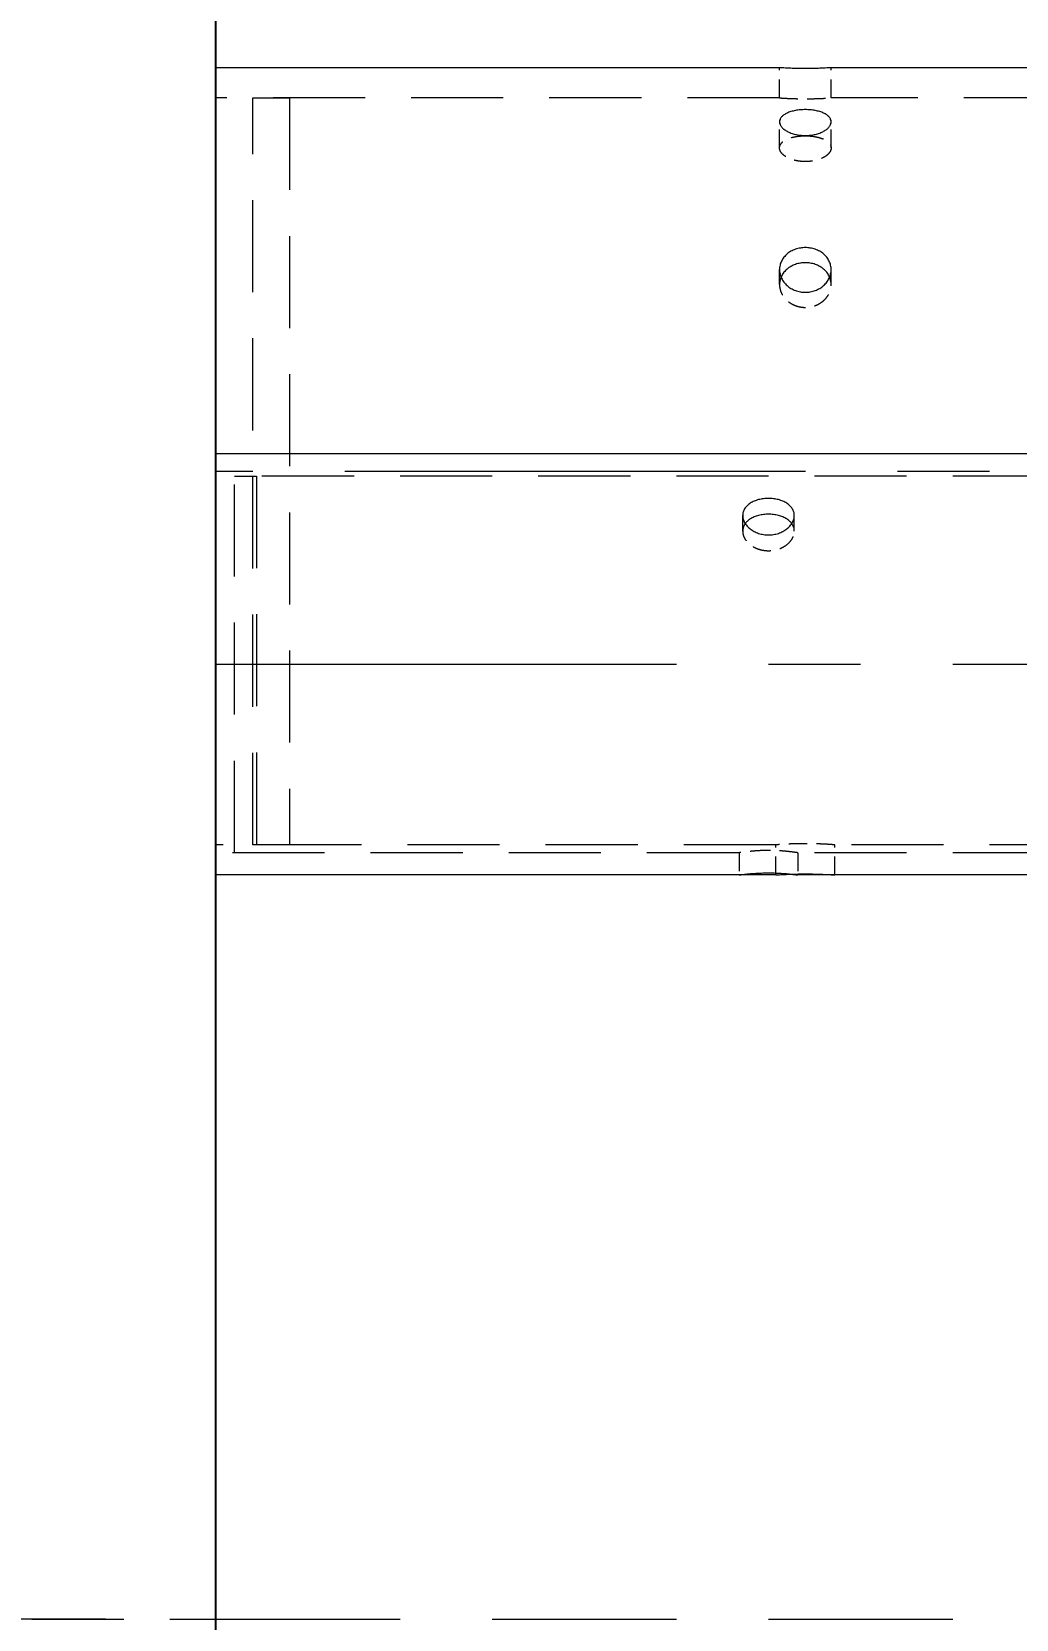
# Model space of a CAD drawing. Header units: millimetres. Extents: x -46397 to 283259, y -8690 to 23983.
# Drawn here: x 363.2 to 630.4, y 4017.6 to 4448.4 of the extents above; entities that cross this region are included whole.
import ezdxf

# ---------------------------------------------------------------- set-up
doc = ezdxf.new("R2010")
doc.units = ezdxf.units.MM
for name, pattern in [('CENTER', [2, 1.25, -0.25, 0.25, -0.25]), ('HIDDEN', [0.375, 0.25, -0.125]), ('HIDDENX2', [0.75, 0.5, -0.25])]:
    doc.linetypes.add(name, pattern=pattern)
doc.layers.get('Defpoints').update_dxf_attribs({"lineweight": 0})
for name, color, linetype, lineweight in [('CHUAN NET KHUAT', 4, 'HIDDEN', 0), ('DUONGCHINH', 7, 'Continuous', 25), ('DUONGTAM', 1, 'CENTER', 0), ('PHANTOM 2', 8, 'Continuous', 0), ('Standard', 7, 'Continuous', 0)]:
    doc.layers.add(name, color=color, linetype=linetype, lineweight=lineweight)
doc.layers.add('flashshoot', color=7, linetype='Continuous')
doc.styles.add('GHI CHÚ 1', font='isocp_IV25.ttf', dxfattribs={"width": 0.8})
doc.dimstyles.new('1-30SCALE', dxfattribs={"dimtxt": 75, "dimasz": 75, "dimexe": 37.5, "dimexo": 30, "dimgap": 30, "dimtad": 1, "dimtoh": 1, "dimdec": 0, "dimdsep": 46, "dimtxsty": 'GHI CHÚ 1', "dimcen": 0.09, "dimclrd": 256, "dimclre": 256, "dimclrt": 2, "dimadec": 0, "dimazin": 0, "dimtfac": 1, "dimtdec": 0, "dimtofl": 0, "dimtmove": 0, "dimatfit": 3, "dimfxl": 1, "dimlwd": 0, "dimlwe": 0, "dimarcsym": 0})

# ---------------------------------------------------------------- blocks, each defined once
blk = doc.blocks.new('A$C49aca623')
at = {"color": 2, "linetype": 'Continuous', "lineweight": 0, "ltscale": 10, "extrusion": (2.28848e-17, 1, 0)}
for p, q in [((-3000, -563.9), (-3000, -783)), ((-2847, -563.9), (-3000, -563.9)), ((-2697, -563.9), (-2833, -563.9)), ((-2848, -783), (-3000, -783)), ((1960, -783), (-2832, -783))]:
    blk.add_line(p, q, dxfattribs=at)
at = {"color": 1, "linetype": 'HIDDENX2', "lineweight": 0, "ltscale": 10, "extrusion": (2.28848e-17, 1, 0)}
for p, q in [((-2847, -572.08), (-2847, -563.9)), ((-2833, -572.08), (-2833, -563.9)), ((-2847, -585.66), (-2847, -578.58)), ((-2833, -585.66), (-2833, -578.58)), ((-2847, -622.77), (-2847, -618.68)), ((-2833, -622.77), (-2833, -618.68)), ((-2848, -783), (-2848, -774.82)), ((-2832, -783), (-2832, -774.82))]:
    blk.add_line(p, q, dxfattribs=at)
at = {"color": 1, "linetype": 'HIDDENX2', "lineweight": 0, "ltscale": 50, "extrusion": (2.28848e-17, 1, 0)}
for p, q in [((-2847, -572.08), (-3000, -572.08)), ((-2697, -572.08), (-2833, -572.08)), ((-2848, -774.82), (-3000, -774.82)), ((1960, -774.82), (-2832, -774.82))]:
    blk.add_line(p, q, dxfattribs=at)
at = {"color": 1, "linetype": 'HIDDENX2', "lineweight": 0, "ltscale": 50}
blk.add_lwpolyline([(-2990, -572.08), (-2980, -572.08), (-2980, -774.82), (-2990, -774.82)], close=True, dxfattribs=at)
at = {"color": 2, "linetype": 'Continuous', "lineweight": 0, "ltscale": 10}
for points, knots in [([(-2833, -563.9), (-2833, -563.9), (-2833.04, -563.9), (-2833.22, -563.91), (-2833.35, -563.92), (-2833.71, -563.94), (-2833.93, -563.96), (-2834.45, -563.98), (-2834.74, -564), (-2835.36, -564.03), (-2835.71, -564.04), (-2836.48, -564.07), (-2836.89, -564.08), (-2837.75, -564.1), (-2838.2, -564.11), (-2839.11, -564.12), (-2839.56, -564.12), (-2840.44, -564.12), (-2840.89, -564.12), (-2841.8, -564.11), (-2842.25, -564.1), (-2843.11, -564.08), (-2843.52, -564.07), (-2844.29, -564.04), (-2844.64, -564.03), (-2845.26, -564), (-2845.55, -563.98), (-2846.07, -563.96), (-2846.29, -563.94), (-2846.65, -563.92), (-2846.78, -563.91), (-2846.96, -563.9), (-2847, -563.9), (-2847, -563.9)], [10.550311, 10.550311, 10.550311, 10.550311, 11.869099, 11.869099, 13.187888, 13.187888, 14.506676, 14.506676, 15.825465, 15.825465, 17.144254, 17.144254, 18.463043, 18.463043, 19.781833, 19.781833, 21.100622, 21.100622, 22.419411, 22.419411, 23.7382, 23.7382, 25.05699, 25.05699, 26.375779, 26.375779, 27.694567, 27.694567, 29.013356, 29.013356, 30.332144, 30.332144, 31.650933, 31.650933, 31.650933, 31.650933]), ([(-2840, -575.27), (-2839.56, -575.27), (-2839.11, -575.29), (-2838.2, -575.37), (-2837.75, -575.43), (-2836.89, -575.59), (-2836.48, -575.69), (-2835.71, -575.92), (-2835.36, -576.06), (-2834.74, -576.34), (-2834.45, -576.51), (-2833.93, -576.86), (-2833.71, -577.06), (-2833.35, -577.47), (-2833.22, -577.69), (-2833.04, -578.13), (-2833, -578.36), (-2833, -578.8), (-2833.04, -579.03), (-2833.22, -579.49), (-2833.35, -579.72), (-2833.71, -580.17), (-2833.93, -580.39), (-2834.45, -580.79), (-2834.74, -580.98), (-2835.36, -581.32), (-2835.71, -581.47), (-2836.48, -581.76), (-2836.89, -581.88), (-2837.75, -582.07), (-2838.2, -582.15), (-2839.11, -582.25), (-2839.56, -582.27), (-2840.44, -582.27), (-2840.89, -582.25), (-2841.8, -582.15), (-2842.25, -582.07), (-2843.11, -581.88), (-2843.52, -581.76), (-2844.29, -581.47), (-2844.64, -581.32), (-2845.26, -580.98), (-2845.55, -580.79), (-2846.07, -580.39), (-2846.29, -580.17), (-2846.65, -579.72), (-2846.78, -579.49), (-2846.96, -579.03), (-2847, -578.8), (-2847, -578.36), (-2846.96, -578.13), (-2846.78, -577.69), (-2846.65, -577.47), (-2846.29, -577.06), (-2846.07, -576.86), (-2845.55, -576.51), (-2845.26, -576.34), (-2844.64, -576.06), (-2844.29, -575.92), (-2843.52, -575.69), (-2843.11, -575.59), (-2842.25, -575.43), (-2841.8, -575.37), (-2840.89, -575.29), (-2840.44, -575.27), (-2840, -575.27)], [0, 0, 0, 0, 1.318789, 1.318789, 2.637578, 2.637578, 3.956368, 3.956368, 5.275157, 5.275157, 6.593945, 6.593945, 7.912734, 7.912734, 9.231522, 9.231522, 10.550311, 10.550311, 11.869099, 11.869099, 13.187888, 13.187888, 14.506676, 14.506676, 15.825465, 15.825465, 17.144254, 17.144254, 18.463043, 18.463043, 19.781833, 19.781833, 21.100622, 21.100622, 22.419411, 22.419411, 23.7382, 23.7382, 25.05699, 25.05699, 26.375779, 26.375779, 27.694567, 27.694567, 29.013356, 29.013356, 30.332144, 30.332144, 31.650933, 31.650933, 32.969721, 32.969721, 34.28851, 34.28851, 35.607298, 35.607298, 36.926087, 36.926087, 38.244876, 38.244876, 39.563665, 39.563665, 40.882454, 40.882454, 42.201244, 42.201244, 42.201244, 42.201244]), ([(-2840, -612.72), (-2839.56, -612.72), (-2839.11, -612.76), (-2838.2, -612.91), (-2837.75, -613.02), (-2836.89, -613.32), (-2836.48, -613.51), (-2835.71, -613.94), (-2835.36, -614.18), (-2834.74, -614.71), (-2834.45, -615), (-2833.93, -615.65), (-2833.71, -616), (-2833.35, -616.74), (-2833.22, -617.12), (-2833.04, -617.9), (-2833, -618.29), (-2833, -619.06), (-2833.04, -619.45), (-2833.22, -620.24), (-2833.35, -620.63), (-2833.71, -621.39), (-2833.93, -621.75), (-2834.45, -622.43), (-2834.74, -622.74), (-2835.36, -623.29), (-2835.71, -623.55), (-2836.48, -624.01), (-2836.89, -624.21), (-2837.75, -624.53), (-2838.2, -624.65), (-2839.11, -624.81), (-2839.56, -624.85), (-2840.44, -624.85), (-2840.89, -624.81), (-2841.8, -624.65), (-2842.25, -624.53), (-2843.11, -624.21), (-2843.52, -624.01), (-2844.29, -623.55), (-2844.64, -623.29), (-2845.26, -622.74), (-2845.55, -622.43), (-2846.07, -621.75), (-2846.29, -621.39), (-2846.65, -620.63), (-2846.78, -620.24), (-2846.96, -619.45), (-2847, -619.06), (-2847, -618.29), (-2846.96, -617.9), (-2846.78, -617.12), (-2846.65, -616.74), (-2846.29, -616), (-2846.07, -615.65), (-2845.55, -615), (-2845.26, -614.71), (-2844.64, -614.18), (-2844.29, -613.94), (-2843.52, -613.51), (-2843.11, -613.32), (-2842.25, -613.02), (-2841.8, -612.91), (-2840.89, -612.76), (-2840.44, -612.72), (-2840, -612.72)], [0, 0, 0, 0, 1.318789, 1.318789, 2.637578, 2.637578, 3.956368, 3.956368, 5.275157, 5.275157, 6.593945, 6.593945, 7.912734, 7.912734, 9.231522, 9.231522, 10.550311, 10.550311, 11.869099, 11.869099, 13.187888, 13.187888, 14.506676, 14.506676, 15.825465, 15.825465, 17.144254, 17.144254, 18.463043, 18.463043, 19.781833, 19.781833, 21.100622, 21.100622, 22.419411, 22.419411, 23.7382, 23.7382, 25.05699, 25.05699, 26.375779, 26.375779, 27.694567, 27.694567, 29.013356, 29.013356, 30.332144, 30.332144, 31.650933, 31.650933, 32.969721, 32.969721, 34.28851, 34.28851, 35.607298, 35.607298, 36.926087, 36.926087, 38.244876, 38.244876, 39.563665, 39.563665, 40.882454, 40.882454, 42.201244, 42.201244, 42.201244, 42.201244]), ([(-2840, -616.82), (-2840.44, -616.82), (-2840.89, -616.86), (-2841.8, -617.01), (-2842.25, -617.12), (-2843.11, -617.42), (-2843.52, -617.6), (-2844.29, -618.03), (-2844.64, -618.28), (-2845.26, -618.8), (-2845.55, -619.1), (-2846.07, -619.74), (-2846.29, -620.09), (-2846.51, -620.55), (-2846.55, -620.64), (-2846.59, -620.73)], [0, 0, 0, 0, 1.318854, 1.318854, 2.637708, 2.637708, 3.956563, 3.956563, 5.275417, 5.275417, 6.59427, 6.59427, 7.913123, 7.913123, 8.233495, 8.233495, 8.233495, 8.233495]), ([(-2833.41, -620.73), (-2833.45, -620.64), (-2833.49, -620.55), (-2833.71, -620.09), (-2833.93, -619.74), (-2834.45, -619.1), (-2834.74, -618.8), (-2835.36, -618.28), (-2835.71, -618.03), (-2836.48, -617.6), (-2836.89, -617.42), (-2837.75, -617.12), (-2838.2, -617.01), (-2839.11, -616.86), (-2839.56, -616.82), (-2840, -616.82)], [33.969824, 33.969824, 33.969824, 33.969824, 34.290196, 34.290196, 35.609049, 35.609049, 36.927902, 36.927902, 38.246757, 38.246757, 39.565611, 39.565611, 40.884465, 40.884465, 42.203319, 42.203319, 42.203319, 42.203319]), ([(-2848, -783), (-2848, -783), (-2847.95, -783), (-2847.75, -782.98), (-2847.59, -782.97), (-2847.19, -782.94), (-2846.93, -782.93), (-2846.35, -782.89), (-2846.01, -782.87), (-2845.3, -782.84), (-2844.9, -782.82), (-2844.03, -782.78), (-2843.55, -782.76), (-2842.57, -782.74), (-2842.06, -782.73), (-2841.02, -782.71), (-2840.5, -782.71), (-2839.5, -782.71), (-2838.98, -782.71), (-2837.94, -782.73), (-2837.43, -782.74), (-2836.45, -782.76), (-2835.97, -782.78), (-2835.1, -782.82), (-2834.7, -782.84), (-2833.99, -782.87), (-2833.65, -782.89), (-2833.07, -782.93), (-2832.81, -782.94), (-2832.41, -782.97), (-2832.25, -782.98), (-2832.05, -783), (-2832, -783), (-2832, -783)], [12.05858, 12.05858, 12.05858, 12.05858, 13.565901, 13.565901, 15.073223, 15.073223, 16.580545, 16.580545, 18.087867, 18.087867, 19.59519, 19.59519, 21.102513, 21.102513, 22.609836, 22.609836, 24.117159, 24.117159, 25.624483, 25.624483, 27.131806, 27.131806, 28.639129, 28.639129, 30.146452, 30.146452, 31.653774, 31.653774, 33.161096, 33.161096, 34.668417, 34.668417, 36.175739, 36.175739, 36.175739, 36.175739])]:
    blk.add_open_spline(points, degree=3, knots=knots, dxfattribs=at)
at = {"color": 1, "linetype": 'HIDDENX2', "lineweight": 0, "ltscale": 10}
for points, knots in [([(-2847, -572.08), (-2847, -572.08), (-2846.96, -572.08), (-2846.78, -572.09), (-2846.65, -572.1), (-2846.29, -572.13), (-2846.07, -572.14), (-2845.55, -572.17), (-2845.26, -572.19), (-2844.64, -572.22), (-2844.29, -572.23), (-2843.52, -572.26), (-2843.11, -572.28), (-2842.25, -572.3), (-2841.8, -572.31), (-2840.89, -572.32), (-2840.44, -572.32), (-2839.56, -572.32), (-2839.11, -572.32), (-2838.2, -572.31), (-2837.75, -572.3), (-2836.89, -572.28), (-2836.48, -572.26), (-2835.71, -572.23), (-2835.36, -572.22), (-2834.74, -572.19), (-2834.45, -572.17), (-2833.93, -572.14), (-2833.71, -572.13), (-2833.35, -572.1), (-2833.22, -572.09), (-2833.04, -572.08), (-2833, -572.08), (-2833, -572.08)], [10.55083, 10.55083, 10.55083, 10.55083, 11.869683, 11.869683, 13.188536, 13.188536, 14.507389, 14.507389, 15.826243, 15.826243, 17.145097, 17.145097, 18.463951, 18.463951, 19.782805, 19.782805, 21.10166, 21.10166, 22.420514, 22.420514, 23.739368, 23.739368, 25.058222, 25.058222, 26.377077, 26.377077, 27.69593, 27.69593, 29.014783, 29.014783, 30.333636, 30.333636, 31.652489, 31.652489, 31.652489, 31.652489]), ([(-2840, -582.37), (-2840.44, -582.37), (-2840.89, -582.39), (-2841.8, -582.47), (-2842.25, -582.53), (-2843.11, -582.69), (-2843.52, -582.79), (-2844.29, -583.02), (-2844.64, -583.15), (-2845.26, -583.43), (-2845.55, -583.59), (-2846.07, -583.95), (-2846.29, -584.15), (-2846.65, -584.56), (-2846.78, -584.77), (-2846.96, -585.22), (-2847, -585.44), (-2847, -585.88), (-2846.96, -586.11), (-2846.78, -586.57), (-2846.65, -586.81), (-2846.29, -587.26), (-2846.07, -587.48), (-2845.55, -587.88), (-2845.26, -588.07), (-2844.64, -588.41), (-2844.29, -588.57), (-2843.52, -588.85), (-2843.11, -588.97), (-2842.25, -589.17), (-2841.8, -589.25), (-2840.89, -589.35), (-2840.44, -589.37), (-2839.56, -589.37), (-2839.11, -589.35), (-2838.2, -589.25), (-2837.75, -589.17), (-2836.89, -588.97), (-2836.48, -588.85), (-2835.71, -588.57), (-2835.36, -588.41), (-2834.74, -588.07), (-2834.45, -587.88), (-2833.93, -587.48), (-2833.71, -587.26), (-2833.35, -586.81), (-2833.22, -586.57), (-2833.04, -586.11), (-2833, -585.88), (-2833, -585.44), (-2833.04, -585.22), (-2833.22, -584.77), (-2833.35, -584.56), (-2833.71, -584.15), (-2833.93, -583.95), (-2834.45, -583.59), (-2834.74, -583.43), (-2835.36, -583.15), (-2835.71, -583.02), (-2836.48, -582.79), (-2836.89, -582.69), (-2837.75, -582.53), (-2838.2, -582.47), (-2839.11, -582.39), (-2839.56, -582.37), (-2840, -582.37)], [0, 0, 0, 0, 1.318854, 1.318854, 2.637708, 2.637708, 3.956563, 3.956563, 5.275417, 5.275417, 6.59427, 6.59427, 7.913123, 7.913123, 9.231977, 9.231977, 10.55083, 10.55083, 11.869683, 11.869683, 13.188536, 13.188536, 14.507389, 14.507389, 15.826243, 15.826243, 17.145097, 17.145097, 18.463951, 18.463951, 19.782805, 19.782805, 21.10166, 21.10166, 22.420514, 22.420514, 23.739368, 23.739368, 25.058222, 25.058222, 26.377077, 26.377077, 27.69593, 27.69593, 29.014783, 29.014783, 30.333636, 30.333636, 31.652489, 31.652489, 32.971343, 32.971343, 34.290196, 34.290196, 35.609049, 35.609049, 36.927902, 36.927902, 38.246757, 38.246757, 39.565611, 39.565611, 40.884465, 40.884465, 42.203319, 42.203319, 42.203319, 42.203319]), ([(-2846.59, -620.73), (-2846.71, -621.02), (-2846.8, -621.31), (-2846.96, -621.99), (-2847, -622.38), (-2847, -623.15), (-2846.96, -623.54), (-2846.78, -624.33), (-2846.65, -624.72), (-2846.29, -625.48), (-2846.07, -625.85), (-2845.55, -626.52), (-2845.26, -626.84), (-2844.64, -627.39), (-2844.29, -627.65), (-2843.52, -628.11), (-2843.11, -628.31), (-2842.25, -628.63), (-2841.8, -628.75), (-2840.89, -628.91), (-2840.44, -628.95), (-2839.56, -628.95), (-2839.11, -628.91), (-2838.2, -628.75), (-2837.75, -628.63), (-2836.89, -628.31), (-2836.48, -628.11), (-2835.71, -627.65), (-2835.36, -627.39), (-2834.74, -626.84), (-2834.45, -626.52), (-2833.93, -625.85), (-2833.71, -625.48), (-2833.35, -624.72), (-2833.22, -624.33), (-2833.04, -623.54), (-2833, -623.15), (-2833, -622.38), (-2833.04, -621.99), (-2833.2, -621.31), (-2833.29, -621.02), (-2833.41, -620.73)], [8.233495, 8.233495, 8.233495, 8.233495, 9.231977, 9.231977, 10.55083, 10.55083, 11.869683, 11.869683, 13.188536, 13.188536, 14.507389, 14.507389, 15.826243, 15.826243, 17.145097, 17.145097, 18.463951, 18.463951, 19.782805, 19.782805, 21.10166, 21.10166, 22.420514, 22.420514, 23.739368, 23.739368, 25.058222, 25.058222, 26.377077, 26.377077, 27.69593, 27.69593, 29.014783, 29.014783, 30.333636, 30.333636, 31.652489, 31.652489, 32.971343, 32.971343, 33.969824, 33.969824, 33.969824, 33.969824]), ([(-2832, -774.82), (-2832, -774.82), (-2832.05, -774.82), (-2832.25, -774.8), (-2832.41, -774.79), (-2832.81, -774.76), (-2833.07, -774.74), (-2833.65, -774.7), (-2833.99, -774.68), (-2834.7, -774.64), (-2835.1, -774.62), (-2835.97, -774.58), (-2836.45, -774.57), (-2837.43, -774.54), (-2837.94, -774.52), (-2838.98, -774.51), (-2839.5, -774.5), (-2840.5, -774.5), (-2841.02, -774.51), (-2842.06, -774.52), (-2842.57, -774.54), (-2843.55, -774.57), (-2844.03, -774.58), (-2844.9, -774.62), (-2845.3, -774.64), (-2846.01, -774.68), (-2846.35, -774.7), (-2846.93, -774.74), (-2847.19, -774.76), (-2847.59, -774.79), (-2847.75, -774.8), (-2847.95, -774.82), (-2848, -774.82), (-2848, -774.82)], [12.059355, 12.059355, 12.059355, 12.059355, 13.566774, 13.566774, 15.074192, 15.074192, 16.581611, 16.581611, 18.089029, 18.089029, 19.596449, 19.596449, 21.10387, 21.10387, 22.61129, 22.61129, 24.118711, 24.118711, 25.626131, 25.626131, 27.133551, 27.133551, 28.640972, 28.640972, 30.148392, 30.148392, 31.655811, 31.655811, 33.163229, 33.163229, 34.670647, 34.670647, 36.178066, 36.178066, 36.178066, 36.178066])]:
    blk.add_open_spline(points, degree=3, knots=knots, dxfattribs=at)
at = {"layer": 'DUONGTAM', "ltscale": 100, "extrusion": (2.28848e-17, 1, 0)}
blk.add_line((1960, -673.45), (-3000, -673.45), dxfattribs=at)
blk = doc.blocks.new('A$C46e65358')
at = {"color": 150, "linetype": 'Continuous', "lineweight": 0, "ltscale": 10, "extrusion": (2.28848e-17, 1, 0)}
for p, q in [((-3000, -725.85), (-3000, -668.7)), ((1125, -668.7), (-3000, -668.7)), ((-3000, -783), (-3000, -725.85)), ((-2858, -783), (-3000, -783)), ((1125, -783), (-2842, -783))]:
    blk.add_line(p, q, dxfattribs=at)
at = {"color": 1, "linetype": 'HIDDENX2', "lineweight": 0, "ltscale": 50, "extrusion": (2.28848e-17, 1, 0)}
for p, q in [((1125, -674.72), (-3000, -674.72)), ((-2858, -776.98), (-3000, -776.98)), ((1125, -776.98), (-2842, -776.98))]:
    blk.add_line(p, q, dxfattribs=at)
at = {"color": 1, "linetype": 'HIDDENX2', "lineweight": 0, "ltscale": 10, "extrusion": (2.28848e-17, 1, 0)}
for p, q in [((-2857, -689.7), (-2857, -685.44)), ((-2843, -689.7), (-2843, -685.44)), ((-2858, -776.98), (-2858, -783)), ((-2842, -776.98), (-2842, -783))]:
    blk.add_line(p, q, dxfattribs=at)
at = {"color": 1, "linetype": 'HIDDENX2', "lineweight": 0, "ltscale": 50}
blk.add_lwpolyline([(-2995, -674.72), (-2989, -674.72), (-2989, -776.98), (-2995, -776.98)], close=True, dxfattribs=at)
at = {"color": 150, "linetype": 'Continuous', "lineweight": 0, "ltscale": 10}
for points, knots in [([(-2850, -680.79), (-2849.56, -680.79), (-2849.11, -680.82), (-2848.2, -680.93), (-2847.75, -681.01), (-2846.89, -681.24), (-2846.48, -681.38), (-2845.71, -681.7), (-2845.36, -681.89), (-2844.74, -682.29), (-2844.45, -682.52), (-2843.93, -683.02), (-2843.71, -683.3), (-2843.35, -683.88), (-2843.22, -684.19), (-2843.04, -684.81), (-2843, -685.13), (-2843, -685.75), (-2843.04, -686.08), (-2843.22, -686.73), (-2843.35, -687.06), (-2843.71, -687.7), (-2843.93, -688.01), (-2844.45, -688.58), (-2844.74, -688.85), (-2845.36, -689.33), (-2845.71, -689.56), (-2846.48, -689.96), (-2846.89, -690.13), (-2847.75, -690.41), (-2848.2, -690.52), (-2849.11, -690.66), (-2849.56, -690.69), (-2850.44, -690.69), (-2850.89, -690.66), (-2851.8, -690.52), (-2852.25, -690.41), (-2853.11, -690.13), (-2853.52, -689.96), (-2854.29, -689.56), (-2854.64, -689.33), (-2855.26, -688.85), (-2855.55, -688.58), (-2856.07, -688.01), (-2856.29, -687.7), (-2856.65, -687.06), (-2856.78, -686.73), (-2856.96, -686.08), (-2857, -685.75), (-2857, -685.13), (-2856.96, -684.81), (-2856.78, -684.19), (-2856.65, -683.88), (-2856.29, -683.3), (-2856.07, -683.02), (-2855.55, -682.52), (-2855.26, -682.29), (-2854.64, -681.89), (-2854.29, -681.7), (-2853.52, -681.38), (-2853.11, -681.24), (-2852.25, -681.01), (-2851.8, -680.93), (-2850.89, -680.82), (-2850.44, -680.79), (-2850, -680.79)], [0, 0, 0, 0, 1.319832, 1.319832, 2.639664, 2.639664, 3.959497, 3.959497, 5.279329, 5.279329, 6.599151, 6.599151, 7.918973, 7.918973, 9.238795, 9.238795, 10.558617, 10.558617, 11.878439, 11.878439, 13.198261, 13.198261, 14.518084, 14.518084, 15.837906, 15.837906, 17.157738, 17.157738, 18.47757, 18.47757, 19.797402, 19.797402, 21.117235, 21.117235, 22.437067, 22.437067, 23.756899, 23.756899, 25.076731, 25.076731, 26.396564, 26.396564, 27.716386, 27.716386, 29.036208, 29.036208, 30.35603, 30.35603, 31.675852, 31.675852, 32.995674, 32.995674, 34.315496, 34.315496, 35.635318, 35.635318, 36.95514, 36.95514, 38.274973, 38.274973, 39.594805, 39.594805, 40.914637, 40.914637, 42.234469, 42.234469, 42.234469, 42.234469]), ([(-2850, -685.09), (-2850.44, -685.09), (-2850.89, -685.11), (-2851.8, -685.22), (-2852.25, -685.3), (-2853.11, -685.52), (-2853.52, -685.66), (-2854.29, -685.98), (-2854.64, -686.17), (-2855.26, -686.56), (-2855.55, -686.79), (-2856, -687.22), (-2856.17, -687.42), (-2856.32, -687.63)], [0, 0, 0, 0, 1.320193, 1.320193, 2.640387, 2.640387, 3.96058, 3.96058, 5.280773, 5.280773, 6.600951, 6.600951, 7.575934, 7.575934, 7.575934, 7.575934]), ([(-2843.68, -687.63), (-2843.83, -687.42), (-2844, -687.22), (-2844.45, -686.79), (-2844.74, -686.56), (-2845.36, -686.17), (-2845.71, -685.98), (-2846.48, -685.66), (-2846.89, -685.52), (-2847.75, -685.3), (-2848.2, -685.22), (-2849.11, -685.11), (-2849.56, -685.09), (-2850, -685.09)], [34.669998, 34.669998, 34.669998, 34.669998, 35.644982, 35.644982, 36.965159, 36.965159, 38.285352, 38.285352, 39.605546, 39.605546, 40.925739, 40.925739, 42.245932, 42.245932, 42.245932, 42.245932]), ([(-2858, -783), (-2858, -783), (-2857.95, -782.99), (-2857.75, -782.97), (-2857.59, -782.94), (-2857.19, -782.89), (-2856.93, -782.86), (-2856.34, -782.79), (-2856.01, -782.75), (-2855.3, -782.68), (-2854.9, -782.65), (-2854.03, -782.58), (-2853.56, -782.55), (-2852.57, -782.49), (-2852.06, -782.47), (-2851.02, -782.44), (-2850.5, -782.44), (-2850, -782.44)], [36.213042, 36.213042, 36.213042, 36.213042, 37.721909, 37.721909, 39.230776, 39.230776, 40.739643, 40.739643, 42.248509, 42.248509, 43.757396, 43.757396, 45.266283, 45.266283, 46.77517, 46.77517, 48.284056, 48.284056, 48.284056, 48.284056]), ([(-2850, -782.44), (-2849.5, -782.44), (-2848.98, -782.44), (-2847.94, -782.47), (-2847.43, -782.49), (-2846.44, -782.55), (-2845.97, -782.58), (-2845.1, -782.65), (-2844.7, -782.68), (-2843.99, -782.75), (-2843.66, -782.79), (-2843.07, -782.86), (-2842.81, -782.89), (-2842.41, -782.94), (-2842.25, -782.97), (-2842.05, -782.99), (-2842, -783), (-2842, -783)], [0, 0, 0, 0, 1.508887, 1.508887, 3.017773, 3.017773, 4.52666, 4.52666, 6.035547, 6.035547, 7.544414, 7.544414, 9.05328, 9.05328, 10.562147, 10.562147, 12.071014, 12.071014, 12.071014, 12.071014])]:
    blk.add_open_spline(points, degree=3, knots=knots, dxfattribs=at)
at = {"color": 1, "linetype": 'HIDDENX2', "lineweight": 0, "ltscale": 10}
for points, knots in [([(-2856.32, -687.63), (-2856.37, -687.7), (-2856.42, -687.77), (-2856.65, -688.14), (-2856.78, -688.44), (-2856.96, -689.07), (-2857, -689.38), (-2857, -690.01), (-2856.96, -690.33), (-2856.78, -690.99), (-2856.65, -691.32), (-2856.29, -691.96), (-2856.07, -692.27), (-2855.55, -692.85), (-2855.26, -693.12), (-2854.64, -693.61), (-2854.29, -693.83), (-2853.52, -694.24), (-2853.11, -694.42), (-2852.25, -694.7), (-2851.8, -694.81), (-2850.89, -694.95), (-2850.44, -694.99), (-2849.56, -694.99), (-2849.11, -694.95), (-2848.2, -694.81), (-2847.75, -694.7), (-2846.89, -694.42), (-2846.48, -694.24), (-2845.71, -693.83), (-2845.36, -693.61), (-2844.74, -693.12), (-2844.45, -692.85), (-2843.93, -692.27), (-2843.71, -691.96), (-2843.35, -691.32), (-2843.22, -690.99), (-2843.04, -690.33), (-2843, -690.01), (-2843, -689.38), (-2843.04, -689.07), (-2843.22, -688.44), (-2843.35, -688.14), (-2843.58, -687.77), (-2843.63, -687.7), (-2843.68, -687.63)], [7.575934, 7.575934, 7.575934, 7.575934, 7.921128, 7.921128, 9.241306, 9.241306, 10.561483, 10.561483, 11.881661, 11.881661, 13.201838, 13.201838, 14.522015, 14.522015, 15.842193, 15.842193, 17.162386, 17.162386, 18.48258, 18.48258, 19.802773, 19.802773, 21.122966, 21.122966, 22.44316, 22.44316, 23.763353, 23.763353, 25.083546, 25.083546, 26.40374, 26.40374, 27.723917, 27.723917, 29.044094, 29.044094, 30.364272, 30.364272, 31.684449, 31.684449, 33.004627, 33.004627, 34.324804, 34.324804, 34.669998, 34.669998, 34.669998, 34.669998]), ([(-2850, -776.35), (-2850.5, -776.35), (-2851.02, -776.36), (-2852.06, -776.39), (-2852.57, -776.41), (-2853.56, -776.47), (-2854.03, -776.51), (-2854.9, -776.59), (-2855.3, -776.63), (-2856.01, -776.71), (-2856.34, -776.75), (-2856.93, -776.82), (-2857.19, -776.86), (-2857.59, -776.92), (-2857.75, -776.94), (-2857.95, -776.97), (-2858, -776.98), (-2858, -776.98)], [0, 0, 0, 0, 1.50943, 1.50943, 3.01886, 3.01886, 4.528289, 4.528289, 6.037719, 6.037719, 7.547118, 7.547118, 9.056516, 9.056516, 10.565915, 10.565915, 12.075314, 12.075314, 12.075314, 12.075314]), ([(-2842, -776.98), (-2842, -776.98), (-2842.05, -776.97), (-2842.25, -776.94), (-2842.41, -776.92), (-2842.81, -776.86), (-2843.07, -776.82), (-2843.66, -776.75), (-2843.99, -776.71), (-2844.7, -776.63), (-2845.1, -776.59), (-2845.97, -776.51), (-2846.44, -776.47), (-2847.43, -776.41), (-2847.94, -776.39), (-2848.98, -776.36), (-2849.5, -776.35), (-2850, -776.35)], [36.225941, 36.225941, 36.225941, 36.225941, 37.735339, 37.735339, 39.244738, 39.244738, 40.754136, 40.754136, 42.263535, 42.263535, 43.772965, 43.772965, 45.282395, 45.282395, 46.791824, 46.791824, 48.301254, 48.301254, 48.301254, 48.301254])]:
    blk.add_open_spline(points, degree=3, knots=knots, dxfattribs=at)
at = {"layer": 'DUONGTAM', "color": 1, "ltscale": 100, "extrusion": (2.28848e-17, 1, 0)}
blk.add_line((1125, -725.85), (-3000, -725.85), dxfattribs=at)
blk = doc.blocks.new('A$Cb6d5b212')
at = {"layer": 'CHUAN NET KHUAT', "color": 3, "linetype": 'HIDDENX2', "lineweight": 0, "ltscale": 50, "extrusion": (2.28848e-17, 1, 0)}
blk.add_line((-3050, -985), (-3000, -985), dxfattribs=at)
at = {"layer": 'CHUAN NET KHUAT', "color": 3, "linetype": 'HIDDENX2', "lineweight": 0, "ltscale": 100, "extrusion": (2.28848e-17, 1, 0)}
blk.add_line((-3000, -985), (-1500, -985), dxfattribs=at)
at = {"layer": 'DUONGCHINH', "color": 2, "ltscale": 10, "extrusion": (2.28848e-17, 1, 0)}
blk.add_line((-3000, -991), (-3000, 991), dxfattribs=at)
blk = doc.blocks.new('*D1384')
at = {"layer": 'Defpoints', "color": 0, "transparency": 16777216}
for p in [(-416.77, 5987.56), (413.15, 5987.56, -1.5), (413.15, 4017.56, -1.5)]:
    blk.add_point(p, dxfattribs=at)
at = {"layer": 'PHANTOM 2', "linetype": 'Continuous', "lineweight": 0, "transparency": 16777216}
for p, q in [((383.15, 5987.56), (-446.77, 5987.56)), ((-416.77, 4107.56), (-416.77, 5897.56)), ((383.15, 4017.56), (-446.77, 4017.56))]:
    blk.add_line(p, q, dxfattribs=at)
at = {"layer": 'PHANTOM 2', "transparency": 16777216}
for points in [[(-431.77, 5897.56), (-401.77, 5897.56), (-416.77, 5987.56)], [(-431.77, 4107.56), (-401.77, 4107.56), (-416.77, 4017.56)]]:
    blk.add_solid(points, dxfattribs=at)
at = {"layer": 'PHANTOM 2', "color": 2, "transparency": 16777216, "insert": (-494.93, 5002.56), "char_height": 95, "attachment_point": 5, "rotation": 90, "style": 'GHI CHÚ 1'}
blk.add_mtext('ID=%%C1970', dxfattribs=at)

msp = doc.modelspace()

# ---------------------------------------------------------------- block references
at = {"layer": 'flashshoot'}
for name in ['A$C49aca623', 'A$C46e65358']:
    msp.add_blockref(name, (3413.15, 5002.56, -1.5), dxfattribs=at)
at = {"layer": 'Standard'}
msp.add_blockref('A$Cb6d5b212', (3413.15, 5002.56, -1.5), dxfattribs=at)

# ---------------------------------------------------------------- dimensions: what is measured, and where the dimension line sits
at = {"layer": 'PHANTOM 2'}
dim = msp.add_linear_dim(base=(-416.77, 5987.56), p1=(413.15, 4017.56, -1.5), p2=(413.15, 5987.56, -1.5), angle=90, text='ID=%%C<>', dimstyle='1-30SCALE', override={"dimtxt": 95, "dimasz": 90, "dimexe": 30, "dimtmove": 1}, dxfattribs=at)
dim.commit()
dim.dimension.update_dxf_attribs({"geometry": '*D1384', "text_midpoint": (-494.93, 5002.56)})

doc.saveas('drawing.dxf')
